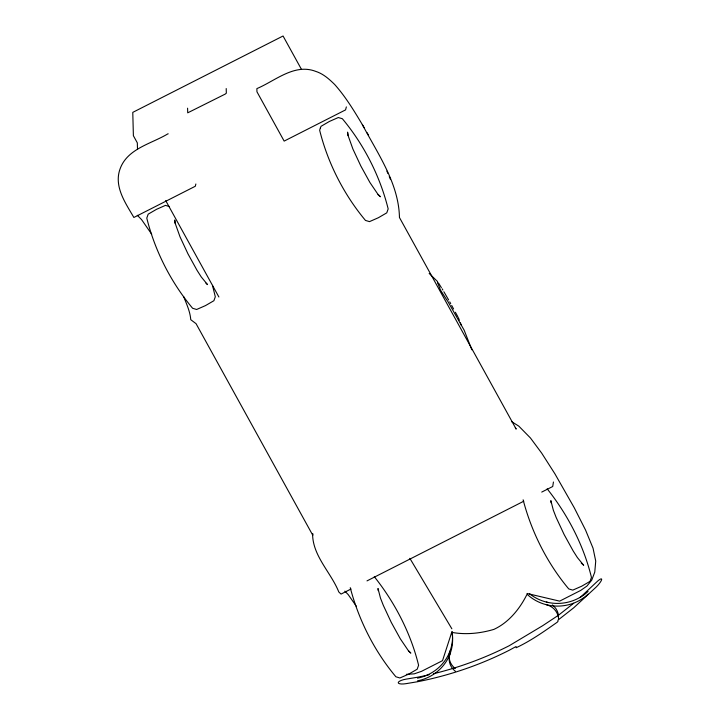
<?xml version="1.0" encoding="UTF-8"?>
<svg xmlns="http://www.w3.org/2000/svg" width="720" height="720" viewBox="0 0 720 720"><rect width="100%" height="100%" fill="white"/><g stroke="black" fill="none" stroke-linecap="round" stroke-linejoin="round"><path stroke-width="1.08" d="M195.867 183.996L195.291 186.264L133.875 217.476C125.496 203.031 113.724 186.534 120.033 169.011C127.305 148.473 151.389 143.874 168.003 133.767L168.201 133.848M346.356 106.902L345.564 109.89L284.157 141.102L256.95 91.791L256.869 88.605C275.157 80.919 294.354 63.207 315.576 71.334C323.163 73.701 329.076 79.011 334.638 84.456C346.338 97.551 355.275 112.806 364.248 127.818M553.437 482.004L552.726 486.504L541.737 492.084M451.935 631.638L442.53 660.654L421.524 671.328L414.207 673.848L406.35 674.334M580.041 597.618L596.169 582.471A7.857 1.602 -47.2 0 1 601.695 579.294A7.857 1.602 -47.2 0 1 596.286 586.962L573.768 607.761L557.937 620.172L557.973 621.396L557.136 622.287C543.996 631.512 530.676 640.944 516.132 647.748L516.096 646.524L509.373 650.187A340.587 326.394 -1.5 0 1 417.564 681.732L406.035 683.658A7.857 2.223 -10.2 0 1 398.232 682.704A7.857 2.223 -10.2 0 1 405.918 679.167L417.447 677.25A340.587 326.394 -1.5 0 0 429.12 674.766M573.651 603.279L558.531 615.195L542.709 625.68L509.256 645.705A340.587 326.394 -1.5 0 1 433.341 673.767M351.018 589.014L341.037 594.09L338.796 591.966C331.047 572.553 312.804 556.137 312.588 534.195M366.993 580.896L523.764 501.219M527.031 593.469L559.638 601.137L580.644 590.454L586.935 586.062L591.759 580.104L594.774 572.094L595.728 561.078L593.046 548.217L585.549 530.055L574.245 507.744L554.904 473.814L541.674 453.114L530.451 437.985L518.796 426.123L511.596 421.623M169.488 206.586L165.456 205.38L156.582 209.286L148.194 214.155L146.781 218.097C154.935 250.884 170.946 282.357 192.609 308.277L196.632 309.483L205.506 305.586L213.894 300.717L215.307 296.766L212.472 285.363M377.964 194.589L380.412 196.767L377.685 193.932L369.9 182.466L360.837 166.014L352.899 149.013L348.237 135.99L347.571 132.129L347.886 135.396M581.247 563.085L583.695 565.263L577.386 557.559L573.183 550.962L564.12 534.51L556.182 517.509L553.347 510.237L550.854 500.625L551.07 502.803M205.911 283.167L207.54 284.616L201.231 276.912L197.037 270.324L187.974 253.872L180.036 236.871L175.374 223.839L174.708 219.987L175.023 223.245M408.384 650.934L410.832 653.112L408.105 650.286L400.32 638.82L391.257 622.368L383.319 605.367L380.475 598.095L377.991 588.483L378.198 590.652M429.174 273.456L437.607 281.601M137.313 215.289L141.597 219.636L151.713 234.225M547.155 488.808C567.729 514.683 583.623 545.238 591.453 577.413L590.04 581.355L581.661 586.224L572.787 590.121L568.755 588.924C547.254 563.301 531.567 532.143 523.125 499.815M374.292 576.666C394.866 602.532 410.751 633.087 418.59 665.262L417.177 669.213L408.798 674.082L399.915 677.979L395.892 676.773C374.391 651.159 358.704 620.001 350.253 587.673M344.871 591.138L348.201 594.594L356.238 606.105M442.152 288.81L442.89 290.052M515.313 427.689L516.177 429.102L399.456 217.512C398.781 183.366 377.739 153.774 362.349 124.569M409.851 558.324L451.863 628.812M367.092 132.741L368.568 135.27M443.871 291.744L448.623 299.934M301.491 69.417L283.059 36L132.777 112.374L133.389 135.729L137.322 142.857L137.502 149.454M165.699 200.583L218.898 297.009M455.391 312.246L457.848 316.719M449.739 301.851L450.702 303.642M451.674 305.433L453.6 309.006M386.892 171.126L387.891 173.421M389.259 176.598L390.519 179.478M183.573 296.424C186.543 303.957 190.152 311.58 190.755 319.689L196.065 323.685L312.795 535.284L312.741 533.439M471.843 349.794L464.148 330.174L447.768 301.293A11.691 0.639 55.9 0 1 443.574 294.966L440.55 290.205L437.517 282.42L439.119 283.878A12.042 1.098 54.2 0 0 441.396 287.658M458.343 317.61L459.36 320.229M460.377 322.857L461.421 325.521M226.206 88.551L226.332 93.168L225.243 94.077L187.713 112.833L187.587 108.18M588.132 594.135A43.704 41.886 -1.5 0 1 527.058 594.234C519.903 608.724 508.842 622.476 493.92 629.379C480.393 633.402 465.894 634.914 451.953 632.403A43.704 41.886 -1.5 0 1 417.546 680.832M455.364 671.265A16.425 15.741 -1.5 0 1 450.108 653.697M455.292 668.574A16.425 15.741 -1.5 0 1 449.1 655.785M449.244 654.165A16.425 15.741 -1.5 0 1 450.036 651.006M452.214 631.845A43.704 41.886 -1.5 0 1 417.474 678.141M588.06 591.444A43.704 41.886 -1.5 0 1 529.488 593.712M546.372 602.046A16.425 15.741 -1.5 0 1 547.983 602.541M552.393 604.926A16.425 15.741 -1.5 0 1 558.549 616.095M546.444 604.737A16.425 15.741 -1.5 0 1 558.621 618.786M320.382 127.881L319.653 130.239C327.807 163.026 343.818 194.499 365.472 220.428L369.495 221.625L378.378 217.728L386.757 212.859L388.17 208.917C380.016 176.13 364.005 144.657 342.351 118.728L338.319 117.531L329.445 121.428L321.066 126.297L320.382 127.881"/></g></svg>
